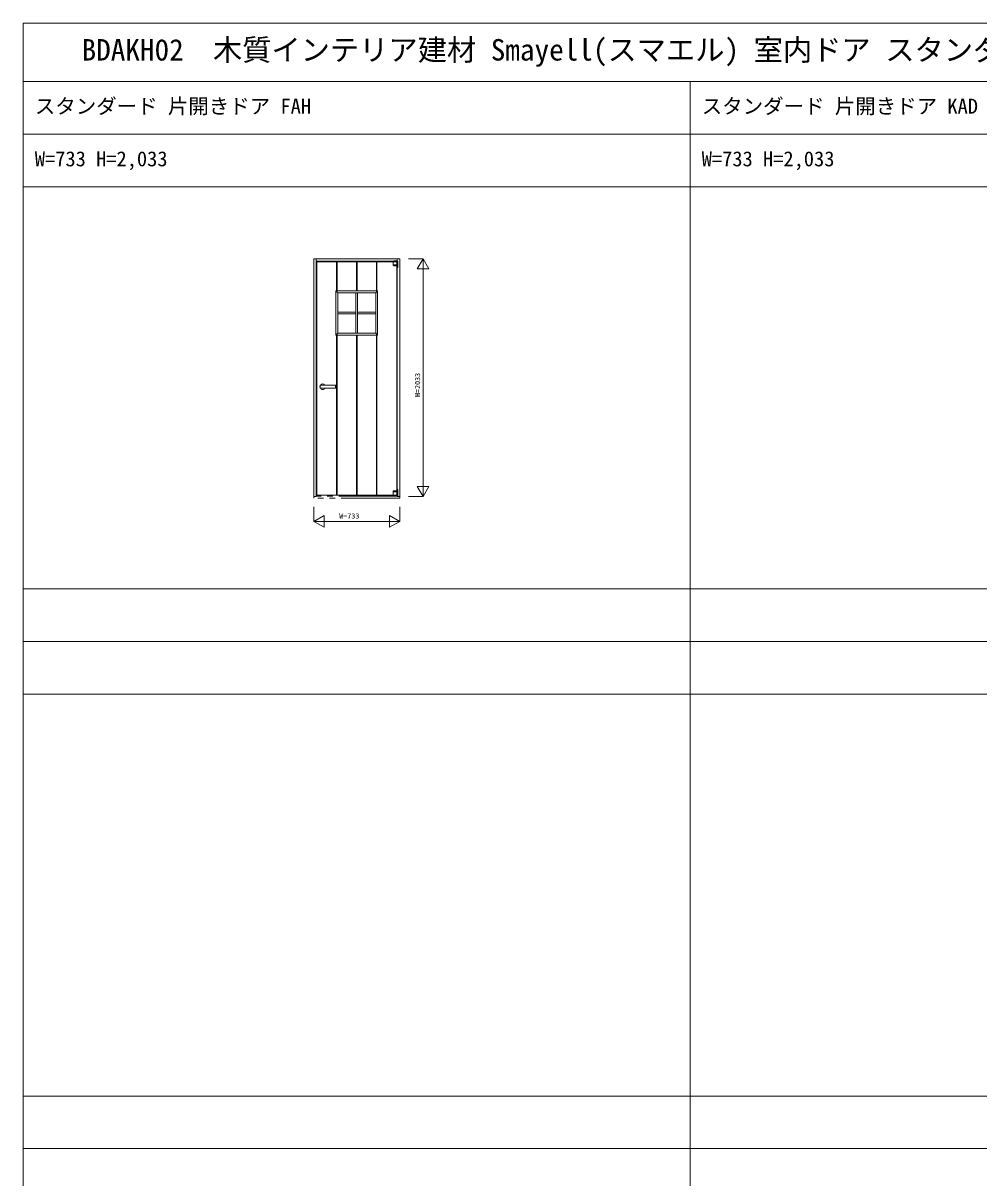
# Model space of a CAD drawing. Units: millimetres, scale not verified. Extents: x -14341 to 14341, y -10000 to 10000.
# Drawn here: x -14340 to -6171, y 130 to 10000 of the extents above; entities that cross this region are included whole.
import ezdxf
from ezdxf.enums import TextEntityAlignment as Align

# ---------------------------------------------------------------- set-up
doc = ezdxf.new("R2010")
doc.units = ezdxf.units.MM
doc.header["$LTSCALE"] = 50
doc.linetypes.add('USER2', pattern=[15, 10, -1, 1, -1, 1, -1])
doc.layers.add('0-0_0', color=7, linetype='Continuous')
for name, color, linetype, lineweight in [('0-1_YKK_F1', 7, 'Continuous', 18), ('0-2_YKK_A1', 4, 'Continuous', 18), ('0-3_YKK_N1', 2, 'Continuous', 18)]:
    doc.layers.add(name, color=color, linetype=linetype, lineweight=lineweight)
doc.styles.add('ＭＳ ゴシック', font='')
doc.styles.get('ＭＳ ゴシック').set_extended_font_data('MS Gothic')

msp = doc.modelspace()

# ---------------------------------------------------------------- linework, layer by layer
at = {"layer": '0-1_YKK_F1'}
for p, q in [((-14340.01, 10000), (14341.01, 10000)), ((-14340.01, -10000), (-14340.01, 10000)), ((-14340.01, 9500), (14159.99, 9500)), ((-8640.01, -10000), (-8640.01, 9500)), ((-14340.01, 9050), (14159.99, 9050)), ((-14340.01, 8600), (14159.99, 8600)), ((-14340.01, 5165), (14159.99, 5165)), ((-14340.01, 4715), (14159.99, 4715)), ((-14340.01, 4265), (14159.99, 4265)), ((-14340.01, 830), (14159.99, 830)), ((-14340.01, 380), (14159.99, 380))]:
    msp.add_line(p, q, dxfattribs=at)
at = {"layer": '0-2_YKK_A1'}
for p, q in [((-11660.76, 7960.5), (-11660.76, 7710.5)), ((-11656.76, 7960.5), (-11656.76, 7710.5)), ((-11490.01, 7960.5), (-11490.01, 7710.5)), ((-11486.01, 7960.5), (-11486.01, 7710.5)), ((-11319.26, 7960.5), (-11319.26, 7710.5)), ((-11315.26, 7960.5), (-11315.26, 7710.5)), ((-11176.5, 7957.9), (-11176.5, 7958.8)), ((-11175.6, 7958.8), (-11176.5, 7958.8)), ((-11176.5, 7958.8), (-11176.5, 7933.3)), ((-11176.5, 7933.3), (-11145.5, 7933.3)), ((-11176.5, 7932.3), (-11176.5, 7931.3)), ((-11176.5, 7932.3), (-11175.6, 7932.3)), ((-11168.77, 7925), (-11176.1, 7930.5)), ((-11175.9, 7932.3), (-11175.9, 7933.3)), ((-11148.33, 7932.3), (-11175.6, 7932.3)), ((-11174.71, 7960.5), (-11174.71, 7958.8)), ((-11172.41, 7966), (-11172.41, 7969)), ((-11172.41, 7969), (-11146.41, 7969)), ((-11172.41, 7966), (-11146.41, 7966)), ((-11172.41, 7964.22), (-11172.41, 7966)), ((-11172.41, 7965), (-11162.91, 7965)), ((-11162.91, 7966), (-11162.91, 7958.8)), ((-11155.91, 7962), (-11162.91, 7962)), ((-11155.91, 7958.8), (-11155.91, 7966)), ((-11155.91, 7965), (-11146.41, 7965)), ((-11146.41, 7962), (-11155.91, 7962)), ((-11146.11, 7959.1), (-11155.91, 7959.1)), ((-11150.19, 7924.8), (-11146.5, 7924.8)), ((-11145.85, 7958.8), (-11148.33, 7958.8)), ((-11145.85, 7932.3), (-11148.33, 7932.3)), ((-11147.71, 7924.8), (-11147.5, 7924.8)), ((-11146.51, 5996.08), (-11146.51, 7924.88)), ((-11146.41, 7966), (-11146.41, 7969)), ((-11146.41, 7966), (-11146.41, 7964.22)), ((-11143.51, 7965), (-11146.41, 7965)), ((-11146.41, 7964.22), (-11146.41, 7962)), ((-11146.41, 7962), (-11143.51, 7962)), ((-11146.11, 7958.8), (-11146.11, 7959.1)), ((-11146.1, 7932.3), (-11146.1, 7933.3)), ((-11146.1, 7932.3), (-11146.1, 7933.3)), ((-11145.85, 7932.3), (-11145.5, 7932.3)), ((-11145.5, 7933.3), (-11145.5, 7958.8)), ((-11145.5, 7925.8), (-11145.5, 7932.3)), ((-11141.51, 7964.58), (-11141.51, 7965.5)), ((-11141.51, 7954), (-11141.51, 7960)), ((-11141.51, 7960), (-11138.51, 7960)), ((-11141.51, 6014), (-11141.51, 7960)), ((-11141.51, 7946), (-11141.51, 7952)), ((-11141.51, 7946), (-11141.51, 7916)), ((-11138.51, 7965), (-11138.51, 7961)), ((-11138.51, 7961), (-11138.51, 7960)), ((-11138.51, 7954), (-11138.51, 7960)), ((-11138.51, 7952), (-11138.51, 7946)), ((-11138.51, 7916), (-11138.51, 7946)), ((-11138.51, 7916), (-11138.51, 7910)), ((-11649.76, 7694.5), (-11665.76, 7710.5)), ((-11326.26, 7694.5), (-11310.26, 7710.5)), ((-11495.51, 7694.5), (-11495.51, 7348.5)), ((-11480.51, 7694.5), (-11480.51, 7348.5)), ((-11649.76, 7529), (-11495.51, 7529)), ((-11649.76, 7514), (-11495.51, 7514)), ((-11480.51, 7529), (-11326.26, 7529)), ((-11480.51, 7514), (-11326.26, 7514)), ((-11649.76, 7348.5), (-11665.76, 7332.5)), ((-11660.76, 7332.5), (-11660.76, 5966.5)), ((-11656.76, 7332.5), (-11656.76, 5966.5)), ((-11490.01, 7332.5), (-11490.01, 5966.5)), ((-11486.01, 7332.5), (-11486.01, 5966.5)), ((-11326.26, 7348.5), (-11310.26, 7332.5)), ((-11319.26, 7332.5), (-11319.26, 5966.5)), ((-11315.26, 7332.5), (-11315.26, 5966.5)), ((-11800.51, 6897.75), (-11800.51, 6903.5)), ((-11800.51, 6887.25), (-11800.51, 6897.75)), ((-11800.51, 6881.5), (-11800.51, 6887.25)), ((-11671.51, 6904.5), (-11799.51, 6904.5)), ((-11799.51, 6880.5), (-11671.51, 6880.5)), ((-11670.51, 6903.5), (-11670.51, 6897.75)), ((-11206.11, 5965.9), (-11206.11, 5966.5)), ((-11200.11, 5965.9), (-11206.11, 5965.9)), ((-11174.71, 5965.9), (-11200.11, 5965.9)), ((-11176.51, 6001.2), (-11176.51, 5993.7)), ((-11146.41, 5993.7), (-11176.51, 5993.7)), ((-11146.41, 5992.7), (-11176.51, 5992.7)), ((-11173.68, 5966.2), (-11176.16, 5966.2)), ((-11175.91, 5993.7), (-11175.91, 5992.7)), ((-11171.82, 6002.2), (-11175.51, 6002.2)), ((-11167.91, 5966.2), (-11173.68, 5966.2)), ((-11167.23, 6002.2), (-11171.82, 6002.2)), ((-11170.91, 5962), (-11170.91, 5959)), ((-11170.91, 5959), (-11138.51, 5959)), ((-11162.51, 6002.2), (-11167.23, 6002.2)), ((-11163.41, 5962.3), (-11163.41, 5962)), ((-11153.88, 6002.2), (-11162.51, 6002.2)), ((-11156.41, 5962), (-11156.41, 5962.3)), ((-11154.37, 6002.2), (-11154.48, 6002.2)), ((-11153.51, 5962.3), (-11153.51, 5964.3)), ((-11145.85, 5995.5), (-11153.23, 6001.95)), ((-11152.84, 5966.2), (-11146.41, 5966.2)), ((-11150.71, 5964.3), (-11150.71, 5966.2)), ((-11147.31, 5965.9), (-11150.71, 5965.9)), ((-11147.31, 5965.9), (-11147.11, 5965.9)), ((-11145.51, 5993.7), (-11146.41, 5993.7)), ((-11146.41, 5966.2), (-11145.51, 5966.2)), ((-11146.11, 5992.7), (-11146.11, 5993.7)), ((-11146.11, 5993.7), (-11146.11, 5992.7)), ((-11145.91, 5962), (-11143.51, 5962)), ((-11145.51, 5993.7), (-11145.51, 5994.75)), ((-11145.51, 5959), (-11143.11, 5959)), ((-11141.51, 6014), (-11141.51, 5964)), ((-11141.51, 6014), (-11138.51, 6014)), ((-11141.51, 5952.5), (-11141.51, 5956.4)), ((-11138.51, 6014), (-11138.51, 5952.5)), ((-11138.51, 5972), (-11138.51, 5970)), ((-11138.51, 5970), (-11138.51, 5964))]:
    msp.add_line(p, q, dxfattribs=at)
at = {"layer": '0-2_YKK_A1', "linetype": 'USER2'}
for p, q in [((-11854.51, 5940.5), (-11854.51, 5952.5)), ((-11834.51, 5952.5), (-11854.51, 5952.5)), ((-11121.51, 5940.5), (-11854.51, 5940.5)), ((-11141.51, 5956), (-11834.51, 5956)), ((-11834.51, 5956), (-11834.51, 5952.5)), ((-11141.51, 5956), (-11141.51, 5952.5)), ((-11141.51, 5952.5), (-11121.51, 5952.5)), ((-11121.51, 5940.5), (-11121.51, 5952.5))]:
    msp.add_line(p, q, dxfattribs=at)
at = {"layer": '0-2_YKK_A1'}
for points in [[(-11854.51, 5952.5), (-11834.51, 5952.5), (-11834.51, 7985.5), (-11854.51, 7985.5)], [(-11665.76, 7710.5), (-11665.76, 7332.5), (-11310.26, 7332.5), (-11310.26, 7710.5)], [(-11649.76, 7694.5), (-11649.76, 7348.5), (-11326.26, 7348.5), (-11326.26, 7694.5)]]:
    msp.add_lwpolyline(points, close=True, dxfattribs=at)
for points in [[(-11146.41, 7965.5), (-11141.51, 7965.5), (-11141.51, 7985.5), (-11834.51, 7985.5), (-11834.51, 7965.5), (-11172.41, 7965.5)], [(-11174.71, 7960.5), (-11829.51, 7960.5), (-11829.51, 5966.5), (-11176.51, 5966.5)], [(-11148.33, 7958.8), (-11169.17, 7958.8), (-11175.6, 7958.8)], [(-11162.91, 7959.1), (-11174.71, 7959.1), (-11174.71, 7958.8)], [(-11162.91, 7962), (-11172.41, 7962), (-11172.41, 7964.22)], [(-11168.17, 7924.8), (-11159.5, 7924.8), (-11154.78, 7924.8), (-11150.19, 7924.8)], [(-11158.61, 7958.8), (-11155.73, 7958.8), (-11153.37, 7958.8)], [(-11145.5, 7957.9), (-11145.5, 7958.8), (-11145.85, 7958.8)], [(-11141.51, 7985.5), (-11121.51, 7985.5), (-11121.51, 5952.5), (-11141.51, 5952.5)], [(-11138.51, 7965), (-11141.51, 7965), (-11141.51, 7964.58)], [(-11138.51, 7954), (-11138.51, 7952), (-11141.51, 7952), (-11141.51, 7954)], [(-11138.51, 7910), (-11141.51, 7910), (-11141.51, 7916)], [(-11138.51, 7965), (-11138.51, 7945.4), (-11138.51, 7910)], [(-11670.51, 6897.75), (-11670.51, 6887.25), (-11670.51, 6881.5)], [(-11176.51, 5992.7), (-11176.51, 5966.2), (-11176.16, 5966.2)], [(-11168.31, 5965.9), (-11174.71, 5965.9), (-11174.71, 5966.2)], [(-11170.91, 5962), (-11148.91, 5962), (-11145.91, 5962)], [(-11170.91, 5959), (-11170.91, 5956.4), (-11138.51, 5956.4)], [(-11168.31, 5966.2), (-11168.31, 5964.3), (-11150.71, 5964.3)], [(-11152.84, 5966.2), (-11162.51, 5966.2), (-11167.91, 5966.2)], [(-11165.51, 5964.3), (-11165.51, 5962.3), (-11153.51, 5962.3)], [(-11146.11, 5966.2), (-11146.11, 5965.9), (-11147.11, 5965.9)], [(-11145.51, 5966.2), (-11145.51, 5992.7), (-11146.41, 5992.7)]]:
    msp.add_lwpolyline(points, dxfattribs=at)
for centre, radius, start, end in [((-11175.5, 7931.3), 1, 180, 233.1301), ((-11168.17, 7925.8), 1, 233.1301, 270), ((-11146.5, 7925.8), 1, 270, 0), ((-11143.51, 7960), 5, 0, 90), ((-11143.51, 7960), 2, 0, 90), ((-11779.51, 6892.5), 23.5, 30.70636, 149.36289), ((-11779.51, 6892.5), 23.5, 153.33134, 206.66866), ((-11799.51, 6903.5), 1, 90, 180), ((-11799.51, 6881.5), 1, 180, 270), ((-11779.51, 6892.5), 23.5, 210.63711, 329.29364), ((-11671.51, 6903.5), 1, 0, 90), ((-11671.51, 6881.5), 1, 270, 0), ((-11175.51, 6001.2), 1, 90, 180), ((-11153.88, 6001.2), 1, 48.81407, 90), ((-11146.51, 5994.75), 1, 0, 48.81407), ((-11143.51, 5964), 2, 270, 0), ((-11143.51, 5964), 5, 270, 0)]:
    msp.add_arc(centre, radius, start, end, dxfattribs=at)
at = {"layer": '0-3_YKK_N1'}
for p, q in [((-11046.51, 7985.5), (-10921.51, 7985.5)), ((-10971.51, 7898.9), (-10921.51, 7985.5)), ((-10971.51, 7898.9), (-10871.51, 7898.9)), ((-10921.51, 5952.5), (-10921.51, 7985.5)), ((-10921.51, 7985.5), (-10871.51, 7898.9)), ((-10971.51, 6039.1), (-10921.51, 5952.5)), ((-10971.51, 6039.1), (-10871.51, 6039.1)), ((-10921.51, 5952.5), (-10871.51, 6039.1)), ((-11046.51, 5952.5), (-10921.51, 5952.5)), ((-11854.51, 5865.5), (-11854.51, 5740.5)), ((-11121.51, 5865.5), (-11121.51, 5740.5)), ((-11854.51, 5740.5), (-11121.51, 5740.5)), ((-11854.51, 5740.5), (-11767.91, 5690.5)), ((-11208.11, 5790.5), (-11208.11, 5690.5)), ((-11208.11, 5790.5), (-11121.51, 5740.5)), ((-11208.11, 5690.5), (-11121.51, 5740.5))]:
    msp.add_line(p, q, dxfattribs=at)
msp.add_lwpolyline([(-11854.51, 5740.5), (-11767.91, 5790.5), (-11767.91, 5690.5)], dxfattribs=at)

# ---------------------------------------------------------------- texts
at = {"layer": '0-0_0', "style": 'ＭＳ ゴシック'}
for s, height, p in [('BDAKH02  木質インテリア建材 Smayell(スマエル) 室内ドア スタンダード 片開きドア 呼称幅(W)073 意匠図(2／2)', 183.3, (-13840.01, 9625)), ('スタンダード 片開きドア FAH', 128.3, (-14240.01, 9187.5)), ('スタンダード 片開きドア KAD', 128.3, (-8540.01, 9187.5)), ('W=733 H=2,033', 128.3, (-14240.01, 8737.5)), ('W=733 H=2,033', 128.3, (-8540.01, 8737.5))]:
    msp.add_text(s, height=height, dxfattribs=at).set_placement(p, align=Align.BOTTOM_LEFT)
at = {"layer": '0-3_YKK_N1', "color": 7, "style": 'ＭＳ ゴシック'}
msp.add_text('H=2033', height=43.99, rotation=90, dxfattribs=at).set_placement((-10933.51, 6804), align=Align.BOTTOM_LEFT)
msp.add_text('W=733', height=43.99, dxfattribs=at).set_placement((-11638.01, 5752.5), align=Align.BOTTOM_LEFT)

doc.saveas('drawing.dxf')
